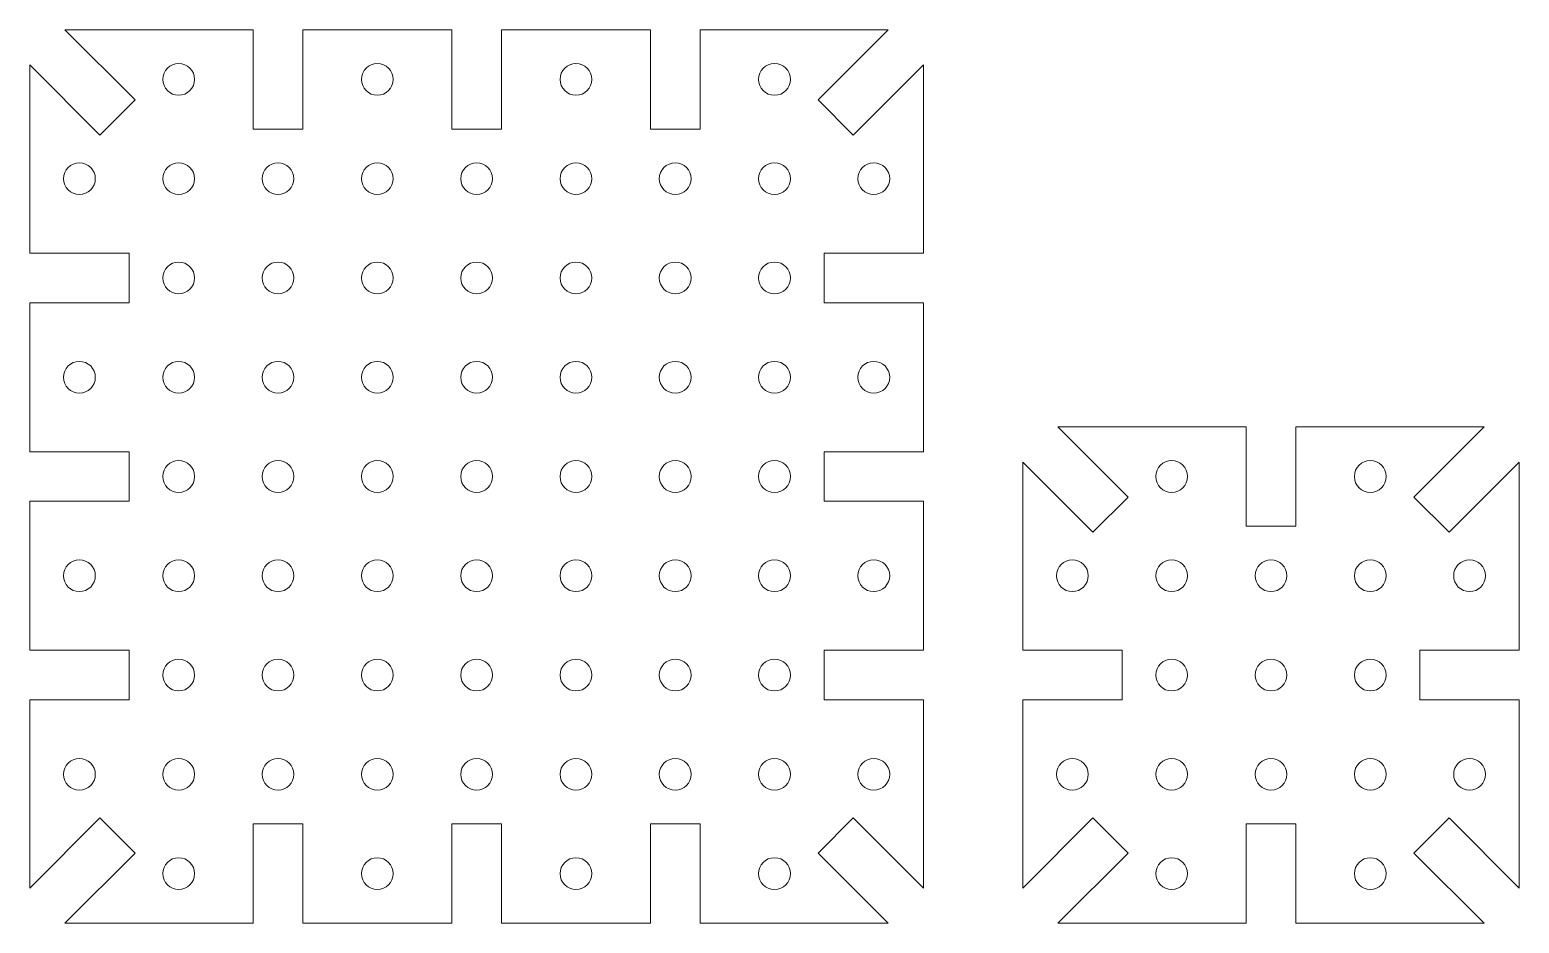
# Model space of a CAD drawing. Header units: millimetres. Extents: x 5 to 155, y 5 to 95.
import ezdxf

# ---------------------------------------------------------------- set-up
doc = ezdxf.new("R2010")
doc.units = ezdxf.units.MM
doc.layers.add('frezer', color=1, linetype='Continuous', lineweight=0, true_color=0xff0000)

msp = doc.modelspace()

# ---------------------------------------------------------------- linework, layer by layer
at = {"layer": 'frezer'}
for p, q in [((27.5, 95), (8.54, 95)), ((15.61, 87.93), (8.54, 95)), ((27.5, 85), (27.5, 95)), ((32.5, 95), (32.5, 85)), ((47.5, 95), (32.5, 95)), ((47.5, 85), (47.5, 95)), ((52.5, 95), (52.5, 85)), ((67.5, 95), (52.5, 95)), ((67.5, 85), (67.5, 95)), ((72.5, 95), (72.5, 85)), ((91.46, 95), (72.5, 95)), ((84.39, 87.93), (91.46, 95)), ((5, 91.46), (5, 72.5)), ((5, 91.46), (12.07, 84.39)), ((95, 91.46), (87.93, 84.39)), ((95, 72.5), (95, 91.46)), ((12.07, 84.39), (15.61, 87.93)), ((87.93, 84.39), (84.39, 87.93)), ((32.5, 85), (27.5, 85)), ((52.5, 85), (47.5, 85)), ((72.5, 85), (67.5, 85)), ((15, 72.5), (5, 72.5)), ((15, 67.5), (15, 72.5)), ((85, 67.5), (85, 72.5)), ((85, 72.5), (95, 72.5)), ((5, 67.5), (5, 67.5)), ((5, 67.5), (15, 67.5)), ((5, 67.5), (5, 52.5)), ((95, 67.5), (85, 67.5)), ((95, 52.5), (95, 67.5)), ((127.5, 55), (108.54, 55)), ((108.54, 55), (115.61, 47.93)), ((127.5, 45), (127.5, 55)), ((132.5, 55), (132.5, 45)), ((151.46, 55), (132.5, 55)), ((144.39, 47.93), (151.46, 55)), ((15, 52.5), (5, 52.5)), ((15, 47.5), (15, 52.5)), ((85, 47.5), (85, 52.5)), ((85, 52.5), (95, 52.5)), ((112.07, 44.39), (105, 51.46)), ((105, 51.46), (105, 32.5)), ((155, 51.46), (147.93, 44.39)), ((155, 32.5), (155, 51.46)), ((5, 47.5), (15, 47.5)), ((5, 47.5), (5, 32.5)), ((95, 47.5), (85, 47.5)), ((95, 32.5), (95, 47.5)), ((115.61, 47.93), (112.07, 44.39)), ((147.93, 44.39), (144.39, 47.93)), ((132.5, 45), (127.5, 45)), ((15, 32.5), (5, 32.5)), ((15, 27.5), (15, 32.5)), ((85, 27.5), (85, 32.5)), ((85, 32.5), (95, 32.5)), ((115, 32.5), (105, 32.5)), ((105, 32.5), (115, 32.5)), ((115, 27.5), (115, 32.5)), ((115, 32.5), (115, 27.5)), ((145, 27.5), (145, 32.5)), ((145, 32.5), (155, 32.5)), ((5, 27.5), (15, 27.5)), ((5, 27.5), (5, 8.54)), ((95, 27.5), (85, 27.5)), ((95, 8.54), (95, 27.5)), ((105, 27.5), (115, 27.5)), ((105, 8.54), (105, 27.5)), ((115, 27.5), (105, 27.5)), ((155, 27.5), (145, 27.5)), ((155, 27.5), (155, 8.54)), ((5, 8.54), (12.07, 15.61)), ((12.07, 15.61), (15.61, 12.07)), ((84.39, 12.07), (87.93, 15.61)), ((87.93, 15.61), (95, 8.54)), ((112.07, 15.61), (105, 8.54)), ((115.61, 12.07), (112.07, 15.61)), ((147.93, 15.61), (144.39, 12.07)), ((155, 8.54), (147.93, 15.61)), ((32.5, 15), (27.5, 15)), ((27.5, 15), (27.5, 5)), ((32.5, 5), (32.5, 15)), ((52.5, 15), (47.5, 15)), ((47.5, 15), (47.5, 5)), ((52.5, 5), (52.5, 15)), ((72.5, 15), (67.5, 15)), ((67.5, 15), (67.5, 5)), ((72.5, 5), (72.5, 15)), ((132.5, 15), (127.5, 15)), ((127.5, 15), (127.5, 5)), ((132.5, 5), (132.5, 15)), ((15.61, 12.07), (8.54, 5)), ((91.46, 5), (84.39, 12.07)), ((108.54, 5), (115.61, 12.07)), ((144.39, 12.07), (151.46, 5)), ((8.54, 5), (27.5, 5)), ((32.5, 5), (47.5, 5)), ((52.5, 5), (67.5, 5)), ((72.5, 5), (91.46, 5)), ((127.5, 5), (108.54, 5)), ((147.5, 5), (132.5, 5)), ((151.46, 5), (132.5, 5))]:
    msp.add_line(p, q, dxfattribs=at)
for centre in [(20, 90), (40, 90), (60, 90), (80, 90), (10, 80), (20, 80), (30, 80), (40, 80), (50, 80), (60, 80), (70, 80), (80, 80), (90, 80), (20, 70), (30, 70), (40, 70), (50, 70), (60, 70), (70, 70), (80, 70), (10, 60), (20, 60), (30, 60), (40, 60), (50, 60), (60, 60), (70, 60), (80, 60), (90, 60), (20, 50), (30, 50), (40, 50), (50, 50), (60, 50), (70, 50), (80, 50), (120, 50), (140, 50), (10, 40), (20, 40), (30, 40), (40, 40), (50, 40), (60, 40), (70, 40), (80, 40), (90, 40), (110, 40), (120, 40), (130, 40), (140, 40), (150, 40), (20, 30), (30, 30), (40, 30), (50, 30), (60, 30), (70, 30), (80, 30), (120, 30), (120, 30), (130, 30), (140, 30), (10, 20), (20, 20), (30, 20), (40, 20), (50, 20), (60, 20), (70, 20), (80, 20), (90, 20), (110, 20), (120, 20), (130, 20), (140, 20), (150, 20), (20, 10), (40, 10), (60, 10), (80, 10), (120, 10), (140, 10)]:
    msp.add_circle(centre, 1.6, dxfattribs=at)

doc.saveas('drawing.dxf')
